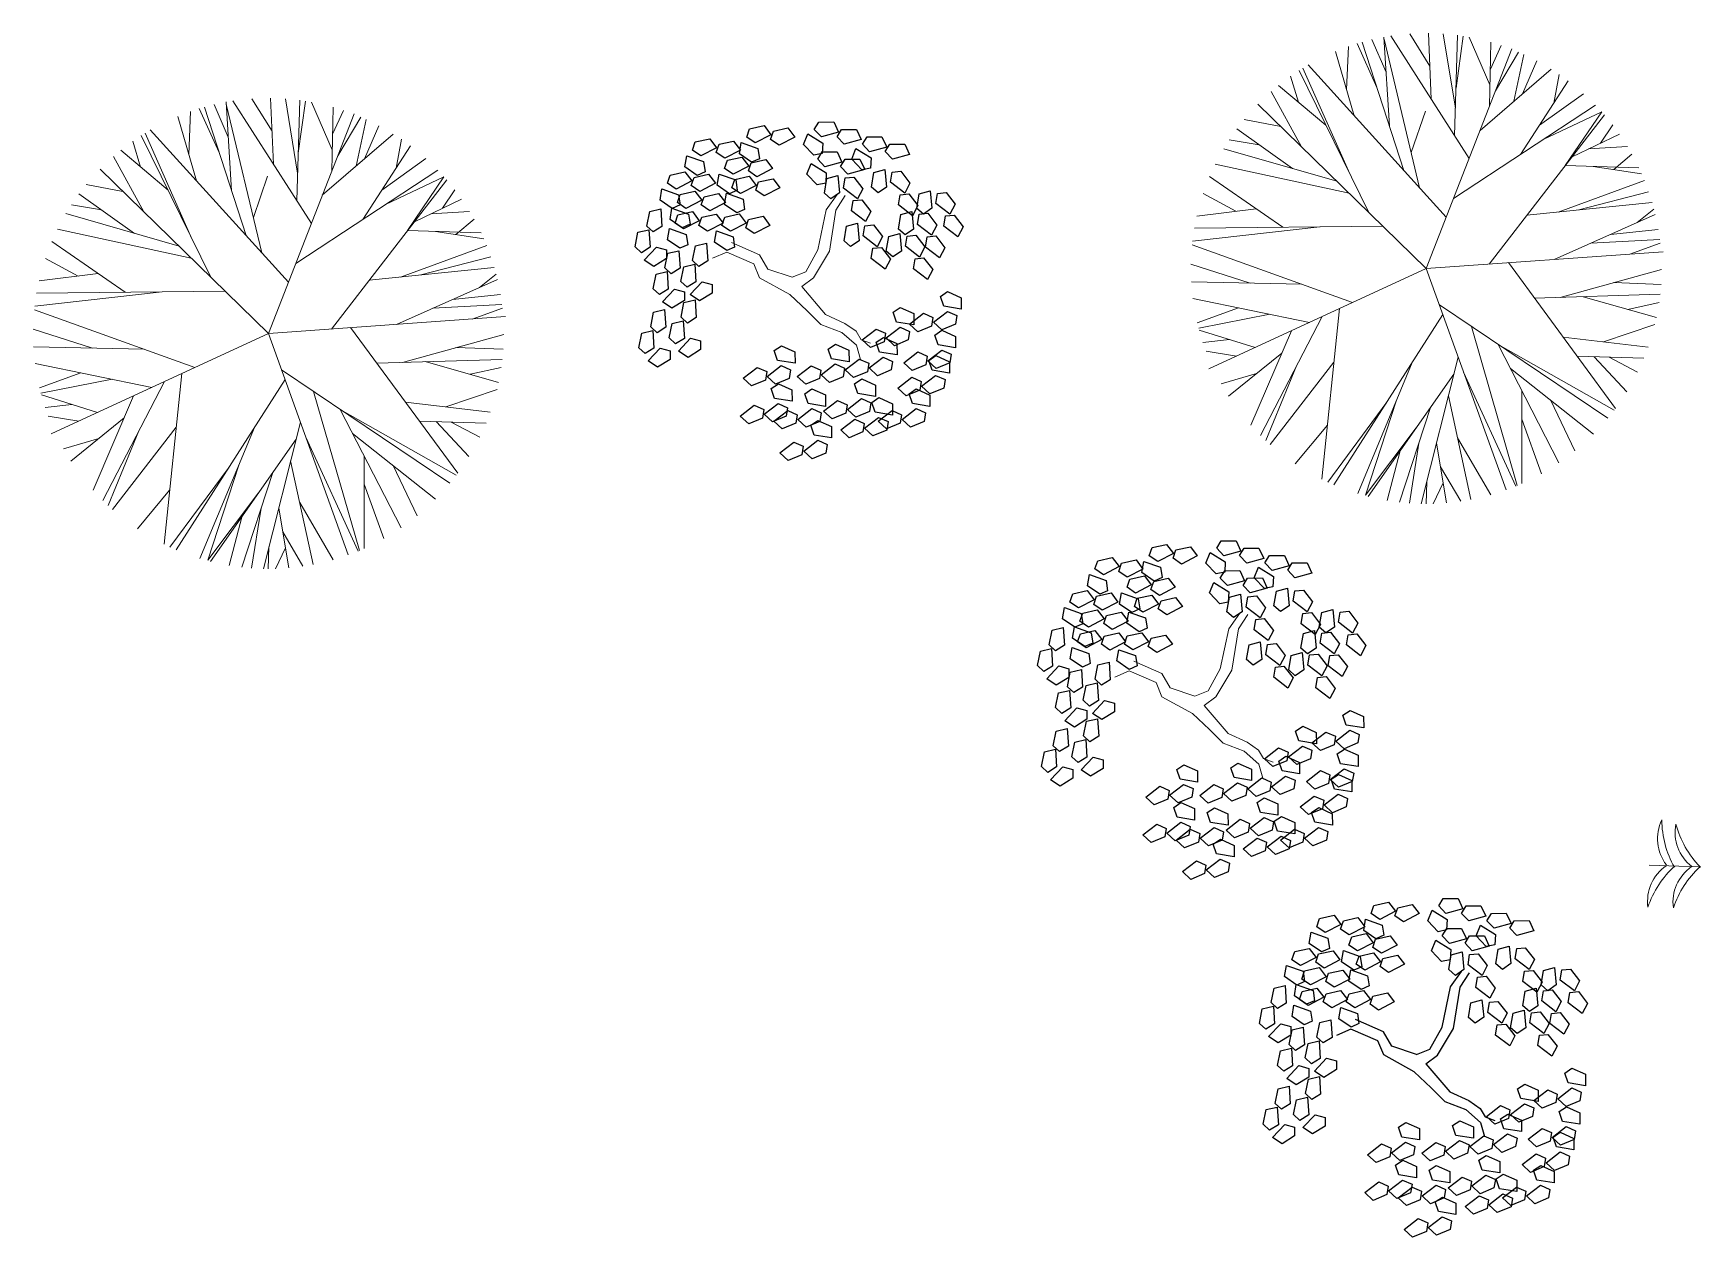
# Model space of a CAD drawing. Header units: millimetres. Extents: x 997 to 4249, y 599 to 1440.
# Drawn here: x 1297.03 to 1324.17, y 913.74 to 933.55 of the extents above; entities that cross this region are included whole.
import ezdxf

# ---------------------------------------------------------------- set-up
doc = ezdxf.new("R2010")
doc.units = ezdxf.units.MM
doc.linetypes.add('Continuo', pattern=[0])
doc.layers.add('cercas existentes', color=18, linetype='Continuous')
doc.layers.add('taludes', color=9, linetype='Continuous')

# ---------------------------------------------------------------- blocks, each defined once
blk = doc.blocks.new('L', base_point=(1.3683, 0.5913))
at = {"linetype": 'Continuo'}
for p, q in [((1.2809, 0.65), (1.3117, 0.675)), ((1.2937, 0.5998), (1.2809, 0.65)), ((1.3117, 0.675), (1.3419, 0.6213)), ((1.2753, 0.5668), (1.3061, 0.5917)), ((1.3225, 0.5909), (1.2937, 0.5998)), ((1.3061, 0.5917), (1.3362, 0.538)), ((1.3419, 0.6213), (1.3225, 0.5909)), ((1.2881, 0.5166), (1.2753, 0.5668)), ((1.3362, 0.538), (1.3169, 0.5076)), ((1.337, 0.4891), (1.3557, 0.5478)), ((1.3557, 0.5478), (1.3911, 0.5544)), ((1.4042, 0.5272), (1.3763, 0.4836)), ((1.3911, 0.5544), (1.4042, 0.5272)), ((1.3169, 0.5076), (1.2881, 0.5166)), ((1.3763, 0.4836), (1.337, 0.4891))]:
    blk.add_line(p, q, dxfattribs=at)
blk = doc.blocks.new('TREEY')
at = {"linetype": 'Continuo'}
for p, q in [((0.0553, 0.0682), (0.0588, 0.0785)), ((0.0386, 0.0504), (0.0465, 0.0626)), ((0.0465, 0.0626), (0.0553, 0.0682)), ((0.0482, 0.0475), (0.0614, 0.0635)), ((0.0614, 0.0635), (0.0763, 0.0682)), ((-0.0815, 0.0269), (-0.0981, 0.0382)), ((-0.0815, 0.0372), (-0.0972, 0.0466)), ((-0.0376, 0.0316), (-0.0815, 0.0372)), ((0.0298, 0.0297), (0.0386, 0.0504)), ((0.0404, 0.025), (0.0482, 0.0475)), ((-0.0385, 0.0194), (-0.0815, 0.0269)), ((-0.0148, 0.0072), (-0.0385, 0.0194)), ((-0.0087, 0.0156), (-0.0376, 0.0316)), ((0.0009, 0.0034), (0.0298, 0.0297)), ((0.0263, 0.01), (0.0404, 0.025)), ((-0.0087, -0.0069), (-0.0148, 0.0072)), ((0.0009, 0.0034), (-0.0087, 0.0156)), ((0.0097, -0.0088), (0.0263, 0.01)), ((-0.0087, -0.0069), (-0.0166, -0.0332)), ((0.0097, -0.0088), (-0.007, -0.0416)), ((-0.0166, -0.0332), (-0.0315, -0.0426)), ((-0.0315, -0.0426), (-0.0438, -0.0726)), ((-0.0219, -0.0482), (-0.0332, -0.0773)), ((-0.007, -0.0416), (-0.0219, -0.0482)), ((-0.0332, -0.0773), (-0.0262, -0.0923))]:
    blk.add_line(p, q, dxfattribs=at)
at = {"linetype": 'Continuo', "xscale": 0.3048, "yscale": 0.3048, "zscale": 0.3048}
for p, rotation in [((-0.0735, 0.1414), 295.0165150851705), ((0.0149, 0.1414), 190.1248425347958), ((-0.0508, 0.1226), 295.0165150851705), ((0.0561, 0.1367), 190.1248425347958), ((0.0833, 0.1311), 190.1248425347958), ((-0.0271, 0.1104), 295.0165150851705), ((0.1192, 0.1114), 190.1248425347958), ((-0.0946, 0.0926), 295.0165150851705), ((0.0333, 0.0917), 190.1248425347958), ((-0.1322, 0.0851), 347.8021081598379), ((0.0658, 0.0748), 190.1248425347958), ((0.1297, 0.0719), 190.1248425347958), ((-0.0367, 0.0654), 295.0165150851705), ((0.1104, 0.0532), 190.1248425347958), ((-0.0867, 0.0429), 295.0165150851705), ((-0.1463, 0.0335), 347.8021081598379), ((-0.1147, 0.0382), 347.8021081598379), ((0.0745, 0.0241), 190.1248425347958), ((0.1227, 0.0006), 190.1248425347958), ((0.156, 0.0081), 190.1248425347958), ((0.078, -0.0332), 190.1248425347958), ((0.1183, -0.0351), 190.1248425347958), ((-0.0122, -0.0933), 66.16076666471405), ((0.0482, -0.1036), 66.16076666471405), ((-0.0034, -0.1224), 66.16076666471405), ((-0.0473, -0.143), 66.16076666471405), ((0.0596, -0.1355), 66.16076666471405)]:
    blk.add_blockref('L', p, dxfattribs=dict(at, rotation=rotation))
for p in [(-0.141, -0.0341), (-0.1069, -0.0566), (-0.0867, -0.0482), (-0.0464, -0.0576), (-0.1253, -0.0914), (-0.0692, -0.1055), (-0.0473, -0.1073), (-0.0893, -0.1167)]:
    blk.add_blockref('L', p, dxfattribs=at)
blk = doc.blocks.new('gtfoods1')
at = {"layer": 'taludes', "lineweight": 5, "extrusion": (-0.01642, -0.01246, 0.999788)}
for p, q in [((-605.452, 271.739, 12.099), (-605.776, 272.456, 12.102)), ((-605.011, 270.381, 12.089), (-605.693, 272.481, 12.104)), ((-605.302, 271.99, 12.104), (-605.535, 272.522, 12.107)), ((-605.247, 271.109, 12.094), (-605.337, 272.563, 12.111)), ((-604.754, 270.098, 12.09), (-605.335, 272.528, 12.11)), ((-603.943, 270.578, 12.109), (-605.226, 272.582, 12.113)), ((-604.586, 272.085, 12.117), (-604.916, 272.616, 12.118)), ((-604.563, 271.545, 12.111), (-604.61, 272.625, 12.124)), ((-604.168, 271.399, 12.116), (-604.367, 272.616, 12.127)), ((-604.182, 270.951, 12.11), (-604.132, 272.591, 12.131)), ((-604.158, 271.728, 12.12), (-604.041, 272.578, 12.132)), ((-603.603, 271.779, 12.13), (-603.942, 272.561, 12.134)), ((-603.61, 271.434, 12.125), (-603.589, 272.477, 12.138)), ((-603.597, 272.038, 12.133), (-603.421, 272.425, 12.141)), ((-605.822, 271.274, 12.087), (-606.129, 272.328, 12.095)), ((-605.948, 271.705, 12.09), (-605.918, 272.409, 12.099)), ((-604.645, 268.778, 12.075), (-603.245, 272.369, 12.143)), ((-603.513, 271.682, 12.13), (-603.137, 272.317, 12.144)), ((-603.211, 271.515, 12.133), (-603.05, 272.279, 12.145)), ((-603.072, 271.635, 12.136), (-602.839, 272.175, 12.147)), ((-606.735, 271.499, 12.075), (-606.864, 271.922, 12.078)), ((-605.586, 269.696, 12.071), (-606.725, 272.016, 12.081)), ((-605.896, 270.328, 12.074), (-606.661, 272.055, 12.083)), ((-604.318, 269.618, 12.091), (-606.577, 272.106, 12.085)), ((-603.764, 271.037, 12.118), (-602.605, 272.039, 12.149)), ((-602.56, 271.48, 12.143), (-602.473, 271.953, 12.15)), ((-606.684, 270.768, 12.066), (-607.18, 271.673, 12.069)), ((-606.285, 271.12, 12.077), (-607.061, 271.773, 12.073)), ((-603.102, 270.644, 12.124), (-602.323, 271.845, 12.151)), ((-602.792, 271.121, 12.135), (-602.072, 271.637, 12.153)), ((-624.877, 270.643, 12.09), (-624.848, 271.347, 12.099)), ((-624.381, 270.676, 12.099), (-624.705, 271.394, 12.102)), ((-623.94, 269.319, 12.089), (-624.622, 271.418, 12.104)), ((-624.231, 270.928, 12.104), (-624.464, 271.459, 12.107)), ((-624.177, 270.047, 12.094), (-624.266, 271.501, 12.111)), ((-623.683, 269.036, 12.09), (-624.264, 271.465, 12.11)), ((-622.873, 269.516, 12.109), (-624.155, 271.519, 12.113)), ((-623.516, 271.023, 12.117), (-623.845, 271.554, 12.118)), ((-623.492, 270.483, 12.111), (-623.539, 271.563, 12.124)), ((-623.098, 270.337, 12.116), (-623.297, 271.553, 12.127)), ((-623.111, 269.889, 12.11), (-623.061, 271.529, 12.131)), ((-623.087, 270.666, 12.12), (-622.97, 271.515, 12.132)), ((-622.532, 270.717, 12.13), (-622.871, 271.498, 12.134)), ((-622.539, 270.371, 12.125), (-622.518, 271.415, 12.138)), ((-622.527, 270.975, 12.133), (-622.35, 271.363, 12.141)), ((-604.645, 268.778, 12.075), (-607.399, 271.466, 12.063)), ((-604.891, 270.673, 12.095), (-604.66, 271.352, 12.107)), ((-604.2, 269.921, 12.097), (-601.877, 271.449, 12.154)), ((-602.733, 270.886, 12.133), (-601.777, 271.341, 12.154)), ((-601.777, 271.341, 12.154), (-602.372, 270.46, 12.133)), ((-624.751, 270.212, 12.087), (-625.059, 271.266, 12.095)), ((-623.575, 267.716, 12.075), (-622.174, 271.307, 12.143)), ((-622.442, 270.619, 12.13), (-622.066, 271.255, 12.144)), ((-622.14, 270.453, 12.133), (-621.979, 271.216, 12.145)), ((-622.002, 270.573, 12.136), (-621.768, 271.112, 12.147)), ((-607.023, 271.099, 12.065), (-607.624, 271.214, 12.056)), ((-603.617, 268.851, 12.093), (-601.73, 271.289, 12.154)), ((-601.799, 270.825, 12.147), (-601.597, 271.125, 12.154)), ((-625.664, 270.436, 12.075), (-625.793, 270.859, 12.078)), ((-624.515, 268.634, 12.071), (-625.654, 270.953, 12.081)), ((-624.825, 269.265, 12.074), (-625.591, 270.993, 12.083)), ((-623.247, 268.556, 12.091), (-625.507, 271.043, 12.085)), ((-622.694, 269.975, 12.118), (-621.534, 270.977, 12.149)), ((-621.489, 270.417, 12.143), (-621.402, 270.891, 12.15)), ((-607.375, 270.798, 12.055), (-607.866, 270.883, 12.048)), ((-606.833, 270.414, 12.059), (-607.743, 271.06, 12.053)), ((-602.26, 270.605, 12.137), (-601.487, 270.974, 12.154)), ((-625.614, 269.706, 12.066), (-626.109, 270.611, 12.069)), ((-625.215, 270.058, 12.077), (-625.99, 270.711, 12.073)), ((-622.031, 269.581, 12.124), (-621.253, 270.783, 12.151)), ((-621.722, 270.058, 12.135), (-621.001, 270.575, 12.153)), ((-606.107, 270.204, 12.069), (-607.957, 270.737, 12.045)), ((-601.99, 270.734, 12.143), (-601.356, 270.773, 12.154)), ((-601.579, 270.396, 12.146), (-601.284, 270.649, 12.154)), ((-623.575, 267.716, 12.075), (-626.328, 270.403, 12.063)), ((-623.82, 269.611, 12.095), (-623.59, 270.289, 12.107)), ((-623.129, 268.859, 12.097), (-620.806, 270.387, 12.154)), ((-621.663, 269.824, 12.133), (-620.706, 270.279, 12.154)), ((-620.706, 270.279, 12.154), (-621.301, 269.398, 12.133)), ((-606.99, 269.453, 12.045), (-608.187, 270.282, 12.036)), ((-605.907, 270.01, 12.07), (-608.095, 270.483, 12.04)), ((-602.372, 270.46, 12.133), (-601.169, 270.426, 12.153)), ((-601.916, 270.447, 12.141), (-601.124, 270.327, 12.152)), ((-625.763, 269.351, 12.059), (-626.673, 269.998, 12.053)), ((-625.953, 270.037, 12.065), (-626.553, 270.151, 12.056)), ((-622.546, 267.789, 12.093), (-620.66, 270.226, 12.154)), ((-620.728, 269.763, 12.147), (-620.526, 270.062, 12.154)), ((-607.759, 269.715, 12.036), (-608.292, 270.006, 12.03)), ((-602.486, 269.701, 12.122), (-601.077, 270.216, 12.152)), ((-602.151, 269.735, 12.128), (-601.009, 270.033, 12.15)), ((-626.304, 269.736, 12.055), (-626.796, 269.82, 12.048)), ((-621.189, 269.542, 12.137), (-620.416, 269.912, 12.154)), ((-607.428, 269.756, 12.041), (-608.396, 269.636, 12.024)), ((-602.999, 269.65, 12.113), (-600.952, 269.856, 12.149)), ((-601.195, 269.53, 12.141), (-600.922, 269.746, 12.148)), ((-625.036, 269.142, 12.069), (-626.886, 269.675, 12.045)), ((-620.919, 269.671, 12.143), (-620.285, 269.711, 12.154)), ((-620.509, 269.334, 12.146), (-620.213, 269.587, 12.154)), ((-606.383, 269.459, 12.055), (-608.467, 269.224, 12.018)), ((-605.353, 269.469, 12.072), (-608.436, 269.438, 12.021)), ((-602.553, 268.927, 12.111), (-600.901, 269.66, 12.147)), ((-625.919, 268.39, 12.045), (-627.116, 269.219, 12.036)), ((-624.836, 268.947, 12.07), (-627.024, 269.42, 12.04)), ((-621.301, 269.398, 12.133), (-620.098, 269.363, 12.153)), ((-620.846, 269.385, 12.141), (-620.053, 269.265, 12.152)), ((-601.956, 269.192, 12.124), (-600.828, 269.254, 12.144)), ((-601.634, 269.335, 12.131), (-600.851, 269.415, 12.145)), ((-601.316, 269.015, 12.133), (-600.821, 269.194, 12.143)), ((-626.688, 268.653, 12.036), (-627.221, 268.943, 12.03)), ((-621.416, 268.639, 12.122), (-620.007, 269.154, 12.152)), ((-621.081, 268.673, 12.128), (-619.938, 268.97, 12.15)), ((-605.849, 268.223, 12.048), (-608.473, 269.163, 12.017)), ((-604.645, 268.778, 12.075), (-600.771, 269.053, 12.142)), ((-626.357, 268.694, 12.041), (-627.325, 268.574, 12.024)), ((-621.928, 268.587, 12.113), (-619.882, 268.793, 12.149)), ((-620.124, 268.467, 12.141), (-619.851, 268.684, 12.148)), ((-607.525, 268.539, 12.025), (-608.492, 268.848, 12.013)), ((-604.645, 268.778, 12.075), (-608.199, 267.138, 11.996)), ((-604.645, 268.778, 12.075), (-603.34, 265.159, 12.051)), ((-603.303, 268.874, 12.098), (-601.551, 266.491, 12.097)), ((-602.454, 268.306, 12.105), (-600.798, 268.763, 12.138)), ((-625.312, 268.396, 12.055), (-627.396, 268.162, 12.018)), ((-624.283, 268.407, 12.072), (-627.365, 268.375, 12.021)), ((-621.483, 267.864, 12.111), (-619.83, 268.598, 12.147)), ((-606.678, 268.52, 12.038), (-608.486, 268.561, 12.009)), ((-602.876, 268.293, 12.098), (-600.821, 268.356, 12.133)), ((-601.581, 268.547, 12.122), (-600.807, 268.519, 12.135)), ((-624.778, 267.161, 12.048), (-627.402, 268.101, 12.017)), ((-620.885, 268.13, 12.124), (-619.757, 268.192, 12.144)), ((-620.564, 268.272, 12.131), (-619.781, 268.353, 12.145)), ((-620.245, 267.952, 12.133), (-619.75, 268.131, 12.143)), ((-606.555, 267.897, 12.033), (-608.461, 268.287, 12.006)), ((-607.713, 268.134, 12.017), (-608.388, 267.89, 12.002)), ((-606.063, 268.124, 12.044), (-606.353, 265.331, 12.004)), ((-604.43, 268.182, 12.071), (-601.678, 266.329, 12.093)), ((-602.082, 268.317, 12.111), (-600.882, 267.978, 12.127)), ((-601.349, 268.11, 12.121), (-600.838, 268.224, 12.131)), ((-623.575, 267.716, 12.075), (-619.7, 267.991, 12.142)), ((-607.201, 268.029, 12.024), (-608.366, 267.801, 12.002)), ((-606.348, 267.993, 12.037), (-607.354, 266.047, 11.996)), ((-604.373, 268.024, 12.07), (-606.154, 265.24, 12.006)), ((-603.907, 267.83, 12.075), (-603.159, 265.23, 12.055)), ((-601.746, 267.577, 12.108), (-600.909, 267.862, 12.125)), ((-626.454, 267.477, 12.025), (-627.421, 267.786, 12.013)), ((-623.575, 267.716, 12.075), (-627.128, 266.076, 11.996)), ((-623.575, 267.716, 12.075), (-622.269, 264.097, 12.051)), ((-622.232, 267.811, 12.098), (-620.481, 265.429, 12.097)), ((-621.383, 267.243, 12.105), (-619.728, 267.7, 12.138)), ((-607.442, 267.488, 12.013), (-608.358, 267.772, 12.001)), ((-607.862, 267.618, 12.008), (-608.297, 267.569, 12)), ((-606.851, 267.761, 12.026), (-607.513, 266.215, 11.996)), ((-602.406, 267.654, 12.098), (-601.019, 267.493, 12.119)), ((-625.607, 267.458, 12.038), (-627.415, 267.498, 12.009)), ((-621.805, 267.23, 12.098), (-619.751, 267.293, 12.133)), ((-620.51, 267.484, 12.122), (-619.736, 267.457, 12.135)), ((-607.747, 267.347, 12.006), (-608.246, 267.425, 11.999)), ((-607.007, 267.396, 12.019), (-607.876, 266.69, 11.996)), ((-604.123, 267.33, 12.066), (-604.727, 264.932, 12.026)), ((-603.471, 267.536, 12.079), (-601.574, 266.461, 12.097)), ((-603.471, 267.536, 12.079), (-602.477, 265.6, 12.071)), ((-602.178, 267.343, 12.098), (-601.087, 267.314, 12.115)), ((-601.901, 267.336, 12.102), (-601.367, 266.764, 12.104)), ((-601.656, 267.329, 12.106), (-601.191, 267.085, 12.111)), ((-625.484, 266.835, 12.033), (-627.39, 267.224, 12.006)), ((-626.642, 267.071, 12.017), (-627.318, 266.827, 12.002)), ((-624.992, 267.062, 12.044), (-625.282, 264.269, 12.004)), ((-623.359, 267.119, 12.071), (-620.607, 265.266, 12.093)), ((-621.012, 267.255, 12.111), (-619.811, 266.916, 12.127)), ((-620.279, 267.048, 12.121), (-619.768, 267.161, 12.131)), ((-607.42, 267.06, 12.008), (-607.998, 266.891, 11.996)), ((-606.765, 267.186, 12.02), (-607.268, 265.965, 11.997)), ((-606.154, 267.247, 12.031), (-607.197, 265.9, 11.997)), ((-604.876, 267.239, 12.052), (-605.764, 265.098, 12.011)), ((-604.193, 267.053, 12.061), (-605.595, 265.05, 12.013)), ((-604.034, 267.085, 12.064), (-603.179, 265.221, 12.055)), ((-603.269, 267.142, 12.077), (-601.911, 266.071, 12.086)), ((-626.13, 266.967, 12.024), (-627.295, 266.739, 12.002)), ((-625.277, 266.93, 12.037), (-626.284, 264.985, 11.996)), ((-623.303, 266.962, 12.07), (-625.083, 264.177, 12.006)), ((-622.837, 266.767, 12.075), (-622.088, 264.167, 12.055)), ((-620.675, 266.515, 12.108), (-619.838, 266.799, 12.125)), ((-603.083, 266.78, 12.076), (-603.08, 265.264, 12.057)), ((-626.372, 266.425, 12.013), (-627.288, 266.71, 12.001)), ((-626.791, 266.555, 12.008), (-627.226, 266.507, 12)), ((-625.78, 266.698, 12.026), (-626.443, 265.152, 11.996)), ((-622.401, 266.474, 12.079), (-620.503, 265.398, 12.097)), ((-622.401, 266.474, 12.079), (-621.406, 264.537, 12.071)), ((-621.335, 266.592, 12.098), (-619.948, 266.43, 12.119)), ((-605.288, 266.594, 12.037), (-606.257, 265.285, 12.005)), ((-605.129, 266.628, 12.04), (-605.637, 265.07, 12.013)), ((-604.575, 266.507, 12.048), (-605.083, 264.956, 12.02)), ((-604.283, 266.694, 12.055), (-603.914, 265.001, 12.04)), ((-602.608, 266.621, 12.082), (-602.215, 265.795, 12.078)), ((-626.677, 266.284, 12.006), (-627.176, 266.363, 11.999)), ((-625.936, 266.334, 12.019), (-626.805, 265.627, 11.996)), ((-625.083, 266.185, 12.031), (-626.126, 264.837, 11.997)), ((-623.052, 266.268, 12.066), (-623.656, 263.869, 12.026)), ((-621.107, 266.281, 12.098), (-620.017, 266.252, 12.115)), ((-620.83, 266.274, 12.102), (-620.296, 265.702, 12.104)), ((-620.585, 266.267, 12.106), (-620.12, 266.022, 12.111)), ((-606.261, 266.218, 12.017), (-606.786, 265.582, 12)), ((-603.082, 266.316, 12.07), (-602.762, 265.423, 12.064)), ((-626.35, 265.998, 12.008), (-626.927, 265.829, 11.996)), ((-625.694, 266.124, 12.02), (-626.198, 264.902, 11.997)), ((-623.805, 266.177, 12.052), (-624.694, 264.035, 12.011)), ((-623.122, 265.99, 12.061), (-624.524, 263.988, 12.013)), ((-622.964, 266.022, 12.064), (-622.108, 264.159, 12.055)), ((-622.198, 266.08, 12.077), (-620.841, 265.009, 12.086)), ((-604.809, 266.172, 12.04), (-605.637, 265.07, 12.013)), ((-604.767, 265.921, 12.037), (-604.921, 264.941, 12.023)), ((-604.477, 265.923, 12.042), (-604.313, 264.945, 12.033)), ((-604.135, 266.012, 12.049), (-603.59, 265.078, 12.046)), ((-622.012, 265.717, 12.076), (-622.009, 264.201, 12.057)), ((-605.073, 265.795, 12.031), (-605.286, 264.985, 12.017)), ((-624.217, 265.532, 12.037), (-625.186, 264.223, 12.005)), ((-624.058, 265.565, 12.04), (-624.566, 264.007, 12.013)), ((-623.504, 265.444, 12.048), (-624.012, 263.894, 12.02)), ((-623.212, 265.632, 12.055), (-622.843, 263.939, 12.04)), ((-621.538, 265.558, 12.082), (-621.144, 264.733, 12.078)), ((-604.412, 265.534, 12.038), (-604.08, 264.973, 12.037)), ((-625.19, 265.156, 12.017), (-625.715, 264.519, 12)), ((-623.739, 265.11, 12.04), (-624.566, 264.007, 12.013)), ((-622.011, 265.254, 12.07), (-621.691, 264.361, 12.064)), ((-604.636, 265.292, 12.032), (-604.649, 264.931, 12.027)), ((-604.368, 265.275, 12.036), (-604.53, 264.933, 12.029)), ((-623.696, 264.858, 12.037), (-623.85, 263.879, 12.023)), ((-623.407, 264.86, 12.042), (-623.242, 263.883, 12.033)), ((-623.064, 264.95, 12.049), (-622.519, 264.016, 12.046)), ((-624.002, 264.733, 12.031), (-624.215, 263.922, 12.017)), ((-623.341, 264.472, 12.038), (-623.01, 263.91, 12.037)), ((-623.566, 264.229, 12.032), (-623.579, 263.869, 12.027)), ((-623.297, 264.212, 12.036), (-623.459, 263.87, 12.029))]:
    blk.add_line(p, q, dxfattribs=at)
at = {"layer": 'taludes', "linetype": 'Continuo', "lineweight": 5, "extrusion": (-0.012368, -0.016489, 0.999788)}
for p, q in [((-614.456, 269.738, 12.097), (-614.274, 269.988, 12.103)), ((-614.592, 269.081, 12.084), (-614.456, 269.738, 12.097)), ((-614.404, 269.061, 12.086), (-614.297, 269.733, 12.099)), ((-614.297, 269.733, 12.099), (-614.145, 269.971, 12.104)), ((-615.549, 269.003, 12.071), (-616.005, 269.206, 12.069)), ((-616.082, 269.047, 12.065), (-616.317, 268.946, 12.061)), ((-615.64, 268.857, 12.068), (-616.082, 269.047, 12.065)), ((-615.412, 268.769, 12.069), (-615.549, 269.003, 12.071)), ((-614.791, 268.722, 12.076), (-614.592, 269.081, 12.084)), ((-614.664, 268.624, 12.076), (-614.404, 269.061, 12.086)), ((-615.546, 268.625, 12.065), (-615.64, 268.857, 12.068)), ((-615.011, 268.635, 12.072), (-615.412, 268.769, 12.069)), ((-615.011, 268.635, 12.072), (-614.791, 268.722, 12.076)), ((-615.049, 268.353, 12.067), (-615.546, 268.625, 12.065)), ((-614.856, 268.482, 12.071), (-614.664, 268.624, 12.076)), ((-614.856, 268.482, 12.071), (-614.466, 268.024, 12.068)), ((-615.049, 268.353, 12.067), (-614.768, 268.087, 12.066)), ((-614.768, 268.087, 12.066), (-614.543, 267.864, 12.065)), ((-614.543, 267.864, 12.065), (-614.201, 267.732, 12.067)), ((-614.466, 268.024, 12.068), (-614.152, 267.879, 12.07)), ((-614.152, 267.879, 12.07), (-613.968, 267.752, 12.07)), ((-614.201, 267.732, 12.067), (-613.961, 267.522, 12.066)), ((-613.968, 267.752, 12.07), (-613.886, 267.614, 12.069)), ((-613.886, 267.614, 12.069), (-613.729, 267.555, 12.07)), ((-613.961, 267.522, 12.066), (-613.896, 267.291, 12.063)), ((-607.875, 262.889, 12.097), (-607.694, 263.14, 12.103)), ((-607.716, 262.884, 12.099), (-607.564, 263.122, 12.104)), ((-608.012, 262.232, 12.084), (-607.875, 262.889, 12.097)), ((-607.824, 262.213, 12.086), (-607.716, 262.884, 12.099)), ((-609.502, 262.198, 12.065), (-609.737, 262.098, 12.061)), ((-609.06, 262.009, 12.068), (-609.502, 262.198, 12.065)), ((-608.968, 262.155, 12.071), (-609.425, 262.358, 12.069)), ((-608.831, 261.921, 12.069), (-608.968, 262.155, 12.071)), ((-608.211, 261.874, 12.076), (-608.012, 262.232, 12.084)), ((-608.084, 261.776, 12.076), (-607.824, 262.213, 12.086)), ((-608.966, 261.777, 12.065), (-609.06, 262.009, 12.068)), ((-608.431, 261.787, 12.072), (-608.831, 261.921, 12.069)), ((-608.431, 261.787, 12.072), (-608.211, 261.874, 12.076)), ((-608.468, 261.504, 12.067), (-608.966, 261.777, 12.065)), ((-608.276, 261.633, 12.071), (-608.084, 261.776, 12.076)), ((-608.276, 261.633, 12.071), (-607.885, 261.176, 12.068)), ((-608.468, 261.504, 12.067), (-608.187, 261.239, 12.066)), ((-608.187, 261.239, 12.066), (-607.963, 261.016, 12.065)), ((-607.885, 261.176, 12.068), (-607.572, 261.031, 12.07)), ((-607.572, 261.031, 12.07), (-607.388, 260.903, 12.07)), ((-607.963, 261.016, 12.065), (-607.62, 260.884, 12.067)), ((-607.62, 260.884, 12.067), (-607.381, 260.674, 12.066)), ((-607.388, 260.903, 12.07), (-607.306, 260.766, 12.069)), ((-607.306, 260.766, 12.069), (-607.148, 260.707, 12.07)), ((-607.381, 260.674, 12.066), (-607.316, 260.442, 12.063))]:
    blk.add_line(p, q, dxfattribs=at)
at = {"layer": 'taludes', "linetype": 'Continuous', "lineweight": 5}
blk.add_line((-601.003, 259.02, 12.071), (-597.953, 258.928, 12.071), dxfattribs=at)
for centre, radius, start, end in [((-600.16, 259.453, 12.071), 0.704, 154.0494, 217.3837), ((-599.209, 259.77, 12.071), 1.585, 180.2943, 209.5974), ((-599.872, 259.554, 12.071), 0.704, 168.6425, 231.9769), ((-599.031, 260.1, 12.071), 1.585, 194.8875, 224.1905), ((-600.323, 258.432, 12.071), 0.704, 124.5568, 187.8912), ((-599.516, 257.836, 12.071), 1.585, 132.3431, 161.6462), ((-599.907, 258.419, 12.071), 0.704, 124.5568, 187.8912), ((-599.1, 257.824, 12.071), 1.585, 132.3431, 161.6462)]:
    blk.add_arc(centre, radius, start, end, dxfattribs=at)
at = {"layer": 'taludes', "linetype": 'Continuo', "lineweight": 5, "extrusion": (-0.012368, -0.016489, 0.999788)}
for p, xscale, yscale, zscale, rotation in [((-654.693, -152.432, 15.246), 4.693247905292083, 4.693247905292083, 4.693247905292083, 305.0710582407918), ((-653.888, -151.768, 15.246), 4.693247904986873, 4.693247904986873, 4.693247904986873, 292.8731664010561), ((-655.276, -153.137, 15.246), 4.693247905292083, 4.693247905292083, 4.693247905292083, 305.0710582407918), ((-653.113, -151.488, 15.246), 4.693247904986873, 4.693247904986873, 4.693247904986873, 292.8731664010561), ((-654.675, -153.062, 15.246), 4.693247905292083, 4.693247905292083, 4.693247905292083, 305.0710582407918), ((-653.55, -152.124, 15.246), 4.693247904986873, 4.693247904986873, 4.693247904986873, 292.8731664010561), ((-652.685, -151.896, 15.246), 4.693247905158423, 4.693247905158423, 4.693247905158423, 240.0875733262941), ((-655.277, -153.814, 15.246), 4.693247905292083, 4.693247905292083, 4.693247905292083, 305.0710582407918), ((-654.39, -153.241, 15.246), 4.693247905292083, 4.693247905292083, 4.693247905292083, 305.0710582407918), ((-653.243, -152.435, 15.246), 4.693247905158423, 4.693247905158423, 4.693247905158423, 240.0875733262941), ((-654.957, -153.969, 15.246), 4.693247905292083, 4.693247905292083, 4.693247905292083, 305.0710582407918), ((-651.884, -151.729, 15.246), 4.693247905158423, 4.693247905158423, 4.693247905158423, 240.0875733262941), ((-655.236, -154.577, 15.246), 4.693247905007419, 4.693247905007419, 4.693247905007419, 11.23182489907098), ((-654.787, -154.261, 15.246), 4.693247905292083, 4.693247905292083, 4.693247905292083, 305.0710582407918), ((-651.919, -152.182, 15.246), 4.693247905158423, 4.693247905158423, 4.693247905158423, 240.0875733262941), ((-654.152, -153.832, 15.246), 4.693247905292083, 4.693247905292083, 4.693247905292083, 305.0710582407918), ((-652.517, -152.866, 15.246), 4.693247905158423, 4.693247905158423, 4.693247905158423, 240.0875733262941), ((-651.864, -152.588, 15.246), 4.693247905158423, 4.693247905158423, 4.693247905158423, 240.0875733262941), ((-654.299, -154.579, 15.246), 4.693247905007419, 4.693247905007419, 4.693247905007419, 11.23182489907098), ((-654.588, -154.946, 15.246), 4.693247905007419, 4.693247905007419, 4.693247905007419, 11.23182489907098), ((-651.101, -152.844, 15.246), 4.693247904105663, 4.693247904105663, 4.693247904105663, 135.1959007807611), ((-654.196, -155.858, 15.246), 4.693247905007419, 4.693247905007419, 4.693247905007419, 11.23182489907098), ((-653.894, -155.432, 15.246), 4.693247905007419, 4.693247905007419, 4.693247905007419, 11.23182489907098), ((-651.566, -153.516, 15.246), 4.693247904105663, 4.693247904105663, 4.693247904105663, 135.1959007807611), ((-652.744, -155.184, 15.246), 4.693247904105663, 4.693247904105663, 4.693247904105663, 135.1959007807611), ((-652.053, -154.633, 15.246), 4.693247904105663, 4.693247904105663, 4.693247904105663, 135.1959007807611), ((-651.492, -154.074, 15.246), 4.693247904105663, 4.693247904105663, 4.693247904105663, 135.1959007807611), ((-650.796, -153.405, 15.246), 4.693247904105663, 4.693247904105663, 4.693247904105663, 135.1959007807611), ((-650.627, -153.797, 15.246), 4.693247904105663, 4.693247904105663, 4.693247904105663, 135.1959007807611), ((-651.368, -154.828, 15.246), 4.693247904105663, 4.693247904105663, 4.693247904105663, 135.1959007807611), ((-652.411, -155.709, 15.246), 4.693247904105663, 4.693247904105663, 4.693247904105663, 135.1959007807611), ((-651.922, -155.448, 15.246), 4.693247904105663, 4.693247904105663, 4.693247904105663, 135.1959007807611), ((-650.557, -154.424, 15.246), 4.693247904105663, 4.693247904105663, 4.693247904105663, 135.1959007807611), ((-650.961, -154.905, 15.246), 4.693247904105663, 4.693247904105663, 4.693247904105663, 135.1959007807611), ((-651.533, -155.802, 15.246), 4.693247904105663, 4.693247904105663, 4.693247904105663, 135.1959007807611), ((-645.32, -153.961, 15.278), 4.693247905292083, 4.693247905292083, 4.693247905292083, 305.0710582407918), ((-644.515, -153.297, 15.278), 4.693247904986873, 4.693247904986873, 4.693247904986873, 292.8731664010561), ((-645.902, -154.667, 15.278), 4.693247905292083, 4.693247905292083, 4.693247905292083, 305.0710582407918), ((-643.74, -153.017, 15.278), 4.693247904986873, 4.693247904986873, 4.693247904986873, 292.8731664010561), ((-645.302, -154.591, 15.278), 4.693247905292083, 4.693247905292083, 4.693247905292083, 305.0710582407918), ((-644.176, -153.653, 15.278), 4.693247904986873, 4.693247904986873, 4.693247904986873, 292.8731664010561), ((-645.904, -155.344, 15.278), 4.693247905292083, 4.693247905292083, 4.693247905292083, 305.0710582407918), ((-643.869, -153.965, 15.278), 4.693247905158423, 4.693247905158423, 4.693247905158423, 240.0875733262941), ((-643.312, -153.425, 15.278), 4.693247905158423, 4.693247905158423, 4.693247905158423, 240.0875733262941), ((-645.584, -155.498, 15.278), 4.693247905292083, 4.693247905292083, 4.693247905292083, 305.0710582407918), ((-645.017, -154.77, 15.278), 4.693247905292083, 4.693247905292083, 4.693247905292083, 305.0710582407918), ((-642.511, -153.258, 15.278), 4.693247905158423, 4.693247905158423, 4.693247905158423, 240.0875733262941), ((-645.863, -156.106, 15.278), 4.693247905007419, 4.693247905007419, 4.693247905007419, 11.23182489907098), ((-642.546, -153.712, 15.278), 4.693247905158423, 4.693247905158423, 4.693247905158423, 240.0875733262941), ((-645.413, -155.791, 15.278), 4.693247905292083, 4.693247905292083, 4.693247905292083, 305.0710582407918), ((-644.779, -155.361, 15.278), 4.693247905292083, 4.693247905292083, 4.693247905292083, 305.0710582407918), ((-643.144, -154.395, 15.278), 4.693247905158423, 4.693247905158423, 4.693247905158423, 240.0875733262941), ((-644.926, -156.108, 15.278), 4.693247905007419, 4.693247905007419, 4.693247905007419, 11.23182489907098), ((-642.49, -154.118, 15.278), 4.693247905158423, 4.693247905158423, 4.693247905158423, 240.0875733262941), ((-645.215, -156.476, 15.278), 4.693247905007419, 4.693247905007419, 4.693247905007419, 11.23182489907098), ((-641.728, -154.374, 15.278), 4.693247904105663, 4.693247904105663, 4.693247904105663, 135.1959007807611), ((-644.822, -157.387, 15.278), 4.693247905007419, 4.693247905007419, 4.693247905007419, 11.23182489907098), ((-644.521, -156.961, 15.278), 4.693247905007419, 4.693247905007419, 4.693247905007419, 11.23182489907098), ((-642.192, -155.046, 15.278), 4.693247904105663, 4.693247904105663, 4.693247904105663, 135.1959007807611), ((-642.118, -155.604, 15.278), 4.693247904105663, 4.693247904105663, 4.693247904105663, 135.1959007807611), ((-641.423, -154.934, 15.278), 4.693247904105663, 4.693247904105663, 4.693247904105663, 135.1959007807611), ((-643.37, -156.714, 15.278), 4.693247904105663, 4.693247904105663, 4.693247904105663, 135.1959007807611), ((-642.68, -156.163, 15.278), 4.693247904105663, 4.693247904105663, 4.693247904105663, 135.1959007807611), ((-641.254, -155.326, 15.278), 4.693247904105663, 4.693247904105663, 4.693247904105663, 135.1959007807611), ((-643.037, -157.238, 15.278), 4.693247904105663, 4.693247904105663, 4.693247904105663, 135.1959007807611), ((-642.549, -156.978, 15.278), 4.693247904105663, 4.693247904105663, 4.693247904105663, 135.1959007807611), ((-641.995, -156.358, 15.278), 4.693247904105663, 4.693247904105663, 4.693247904105663, 135.1959007807611), ((-641.184, -155.953, 15.278), 4.693247904105663, 4.693247904105663, 4.693247904105663, 135.1959007807611), ((-641.588, -156.435, 15.278), 4.693247904105663, 4.693247904105663, 4.693247904105663, 135.1959007807611), ((-642.16, -157.331, 15.278), 4.693247904105663, 4.693247904105663, 4.693247904105663, 135.1959007807611)]:
    blk.add_blockref('L', p, dxfattribs=dict(at, xscale=xscale, yscale=yscale, zscale=zscale, rotation=rotation))
at = {"layer": 'taludes', "lineweight": 5, "extrusion": (-0.012368, -0.016489, 0.999788), "xscale": 15.39779496363267, "yscale": 15.39779496363267, "zscale": 15.39779496363267, "rotation": 305.071058239371}
blk.add_blockref('TREEY', (-637.23, -157.939, 15.329), dxfattribs=at)

msp = doc.modelspace()

# ---------------------------------------------------------------- block references
at = {"layer": 'cercas existentes', "color": 1}
msp.add_blockref('gtfoods1', (1924.454, 660.921), dxfattribs=at)

doc.saveas('drawing.dxf')
